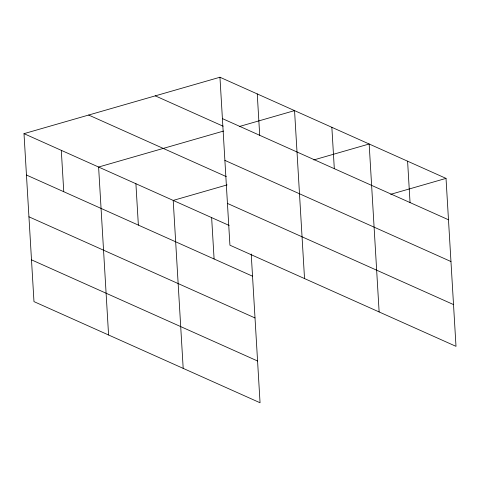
<?xml version="1.0" encoding="UTF-8"?>
<svg xmlns="http://www.w3.org/2000/svg" width="480" height="480" viewBox="0 0 480 480"><rect width="100%" height="100%" fill="white"/><g stroke="black" fill="none" stroke-linecap="round" stroke-linejoin="round"><path stroke-width="0.72" d="M251.214 254.016L260.052 402.762L33.978 301.614L24 133.656L219.948 77.238L446.022 178.386L456 346.344L229.926 245.196L219.948 77.238M223.512 131.07L98.604 167.034L108.582 334.992M239.232 126.546L294.552 110.616L304.53 278.574M227.094 184.902L173.208 200.412L183.186 368.37M313.836 159.924L369.156 144L379.134 311.952M390.696 194.316L446.022 178.386M222.408 118.614L448.482 219.768M155.286 95.856L223.11 126.198M224.892 160.386L450.96 261.54M88.662 115.038L226.344 176.64M227.448 203.424L453.516 304.572M24 133.656L229.17 225.456M26.46 175.032L252.528 276.186M28.938 216.804L255.012 317.952M31.494 259.842L257.568 360.99M407.592 161.19L410.046 202.572M331.854 127.308L334.314 168.684M257.25 93.93L259.71 135.306M211.638 217.608L214.098 258.99M135.906 183.726L138.366 225.102M61.302 150.348L63.762 191.724"/></g></svg>
